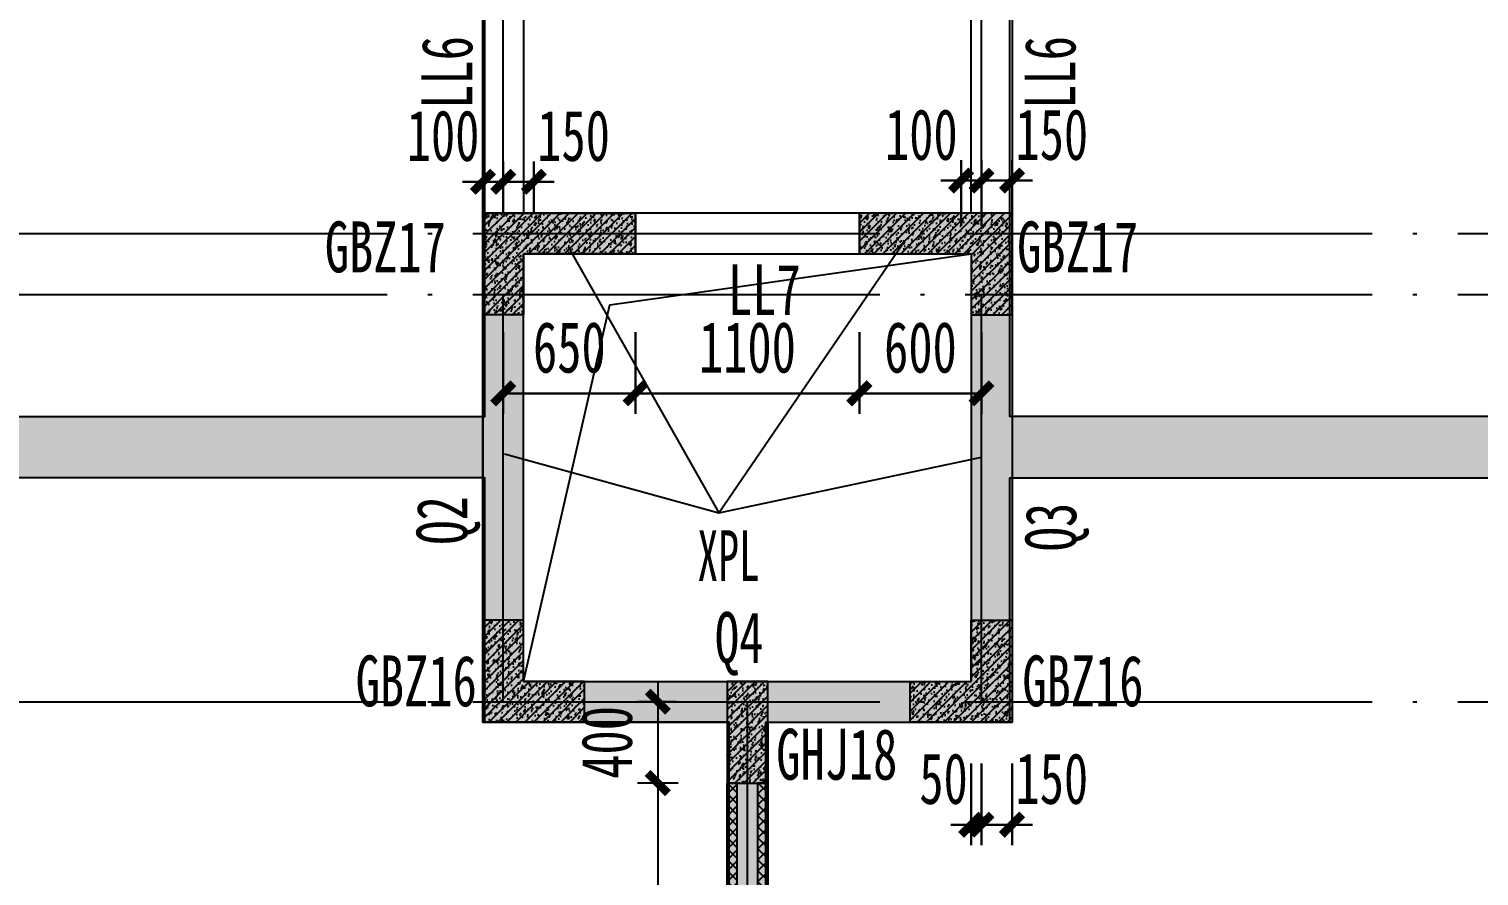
# Model space of a CAD drawing. Extents: x -3200781797 to -8106663, y 494714 to 1244925.
# Drawn here: x -8163781 to -8156656, y 770014 to 774173 of the extents above; entities that cross this region are included whole.
import ezdxf
from ezdxf.xclip import XClip

# ---------------------------------------------------------------- set-up
doc = ezdxf.new("R2010")
doc.units = 0
doc.header["$LTSCALE"] = 1000
doc.header["$MEASUREMENT"] = 0
doc.header["$XCLIPFRAME"] = 0
for name, pattern in [('120-墙体$0$CENTER2', [1.125, 0.75, -0.125, 0.125, -0.125]), ('125-核心筒-标准层$0$CONTINOUS', [0]), ('3#-轴线$0$DOTE', [2.42, 2, -0.2, 0.02, -0.2]), ('DASH', [0.35, 0.25, -0.1])]:
    doc.linetypes.add(name, pattern=pattern)
doc.layers.get('Defpoints').update_dxf_attribs({"color": 30, "linetype": 'DASH'})
for name, color, linetype in [('120-墙体$0$DUCT-排烟中心线', 5, '120-墙体$0$CENTER2'), ('120-墙体$0$DUCT-排烟管', 2, 'Continuous'), ('120-墙体$0$DUCT-送风中心线', 5, '120-墙体$0$CENTER2'), ('120-墙体$0$DUCT-送风管', 4, 'Continuous'), ('120-墙体$0$提结构条件', 7, 'Continuous'), ('120-墙体$0$暖-首层和标准层暖通套管_TZ$0$H-暖洞-剪力墙', 6, 'Continuous'), ('120-墙体$0$暖-首层和标准层暖通套管_TZ$0$H-暖洞-穿梁', 3, 'Continuous'), ('125-核心筒-标准层$0$S-SLAB-HOLE', 5, 'Continuous'), ('125-核心筒-标准层$0$S-WALL', 40, 'Continuous'), ('125-核心筒-标准层$0$S-WALL-BEAM', 120, 'Continuous'), ('125-核心筒-标准层$0$S-WALL-COLU', 252, '125-核心筒-标准层$0$CONTINOUS'), ('125-核心筒-标准层$0$S-WALL-COLU-HATC', 16, 'Continuous'), ('125-核心筒-标准层$0$S-WALL-HATC', 253, 'Continuous'), ('3#-轴线$0$A-ANNO-DOTE', 10, '3#-轴线$0$DOTE'), ('3#4#5#$0$DIM', 3, 'Continuous'), ('3#4#5#$0$S-ANNO-TEXT', 7, 'Continuous'), ('3#4#5#$0$S-PC-FQ-WYQ', 4, 'Continuous'), ('3#4#5#$0$S-PC-SLAB', 6, 'Continuous'), ('3#4#5#$0$S-WALL-HATC', 253, 'Continuous'), ('DIM', 3, 'Continuous'), ('S-PC-FQ-WYQ', 4, 'Continuous'), ('S-WALL-BEAM-TEXT', 2, 'Continuous'), ('S-WALL-COLU-TEXT', 2, 'Continuous')]:
    doc.layers.add(name, color=color, linetype=linetype)
doc.layers.add('WALL-TEXT', color=2, linetype='Continuous', lineweight=25)
doc.layers.add('设备条件', color=5, linetype='Continuous', lineweight=30)
doc.styles.add('3#4#5#$0$楷体', font='', dxfattribs={"width": 0.7})
doc.styles.add('TSSD_Dimension', font='', dxfattribs={"width": 0.7})
doc.styles.add('楷体', font='', dxfattribs={"width": 0.6})
doc.styles.add('楷体GB312', font='', dxfattribs={"width": 0.8})
doc.styles.get('3#4#5#$0$楷体').set_extended_font_data('KaiTi_GB2312')
doc.styles.get('TSSD_Dimension').set_extended_font_data('KaiTi_GB2312')
doc.styles.get('楷体').set_extended_font_data('KaiTi_GB2312')
doc.styles.get('楷体GB312').set_extended_font_data('楷体_GB2312')
doc.dimstyles.new('3#4#5#$0$TSSD_100_100', dxfattribs={"dimtxt": 250, "dimasz": 100, "dimexe": 100, "dimexo": 250, "dimgap": 100, "dimtad": 1, "dimdec": 0, "dimzin": 0, "dimdsep": 46, "dimtxsty": '3#4#5#$0$楷体', "dimblk": '3#4#5#$0$_ArchTick', "dimcen": 0, "dimdle": 100, "dimclrt": 7, "dimadec": 0, "dimazin": 0, "dimtfac": 1, "dimtdec": 0, "dimtix": 1, "dimtmove": 2, "dimatfit": 3, "dimfxl": 1, "dimtolj": 1, "dimtzin": 0, "dimarcsym": 0})
doc.dimstyles.new('TSSD_100_100$0', dxfattribs={"dimtxt": 250, "dimasz": 100, "dimexe": 100, "dimexo": 0, "dimgap": 100, "dimtad": 1, "dimdec": 0, "dimzin": 0, "dimdsep": 46, "dimtxsty": 'TSSD_Dimension', "dimblk1": 'ARCHTICK', "dimblk2": 'ARCHTICK', "dimsah": 1, "dimcen": 0, "dimclrt": 7, "dimadec": 0, "dimazin": 0, "dimtfac": 1, "dimtdec": 0, "dimtix": 1, "dimtmove": 2, "dimatfit": 3, "dimldrblk": 'ARCHTICK', "dimfxl": 300, "dimfxlon": 1, "dimtvp": 0.7, "dimtolj": 1, "dimtzin": 0, "dimarcsym": 0})

# ---------------------------------------------------------------- blocks, each defined once
blk = doc.blocks.new('ll-2f')
at = {"layer": 'S-WALL-BEAM-TEXT', "style": '楷体GB312', "width": 0.7}
for p in [(-8405875.6, 773781.6), (-8402911.7, 773781.6)]:
    blk.add_text('LL6', height=250, rotation=90, dxfattribs=at).set_placement(p)
blk.add_text('LL7', height=250, dxfattribs=at).set_placement((-8404619, 772768.4))
blk = doc.blocks.new('an-4')
at = {"layer": 'S-WALL-COLU-TEXT', "style": '楷体GB312', "width": 0.7}
for s, p in [('GBZ17', (-8464881.4, 766306.7)), ('GBZ17', (-8461479.5, 766306.7)), ('GBZ16', (-8464729.8, 764175.1)), ('GBZ16', (-8461453.8, 764175.1)), ('GHJ18', (-8462663.1, 763814.9))]:
    blk.add_text(s, height=250, dxfattribs=at).set_placement(p)
blk = doc.blocks.new('XPL-3#-F2')
at = {"layer": 'S-PC-FQ-WYQ'}
for points in [[(-8211131, 773104), (-8210390.6, 771797.6), (-8209490.4, 773114.3)], [(-8211444.2, 772086.8), (-8210390.6, 771797.6), (-8209100.4, 772070.2)]]:
    blk.add_lwpolyline(points, dxfattribs=at)
at = {"layer": 'S-WALL-BEAM-TEXT', "style": '楷体', "width": 0.6}
blk.add_text('XPL', height=250, dxfattribs=at).set_placement((-8210495.9, 771462, 0))
blk = doc.blocks.new('3-Q-2')
at = {"layer": 'WALL-TEXT', "style": '楷体GB312', "width": 0.7}
for s, rotation, p in [('Q2', 90, (-8208234.8, 771626.5)), ('Q3', 90, (-8205243.4, 771593.9)), ('Q4', 0.00019, (-8207019.1, 771045.6))]:
    blk.add_text(s, height=250, rotation=rotation, dxfattribs=at).set_placement(p)
blk = doc.blocks.new('_ArchTick')
at = {"color": 0, "linetype": 'ByBlock', "const_width": 0.4}
blk.add_lwpolyline([(-0.5, -0.5), (0.5, 0.5)], dxfattribs=at)
blk = doc.blocks.new('*D1543')
at = {"layer": 'Defpoints', "color": 0, "transparency": 16777216}
for p in [(-8403373.6, 770769.5), (-8403223.6, 770769.5), (-8403373.6, 770262.3)]:
    blk.add_point(p, dxfattribs=at)
at = {"layer": 'DIM', "color": 0, "lineweight": -2, "transparency": 16777216}
for p, q in [((-8403373.6, 770562.3), (-8403373.6, 770162.3)), ((-8403223.6, 770562.3), (-8403223.6, 770162.3)), ((-8403373.6, 770262.3), (-8403473.6, 770262.3)), ((-8403223.6, 770262.3), (-8403373.6, 770262.3)), ((-8403223.6, 770262.3), (-8403123.6, 770262.3))]:
    blk.add_line(p, q, dxfattribs=at)
at = {"layer": 'DIM', "color": 0, "lineweight": -2, "transparency": 16777216, "xscale": 100, "yscale": 100, "zscale": 100}
blk.add_blockref('_ArchTick', (-8403373.6, 770262.3), dxfattribs=at)
at = {"layer": 'DIM', "color": 0, "lineweight": -2, "transparency": 16777216, "xscale": 100, "yscale": 100, "zscale": 100, "rotation": 180}
blk.add_blockref('_ArchTick', (-8403223.6, 770262.3), dxfattribs=at)
at = {"layer": 'DIM', "color": 7, "transparency": 16777216, "insert": (-8403028, 770487.3), "char_height": 250, "attachment_point": 5, "style": 'TSSD_Dimension'}
blk.add_mtext('\\A1;150', dxfattribs=at)
blk = doc.blocks.new('*D1544')
at = {"layer": 'Defpoints', "color": 0, "transparency": 16777216}
for p in [(-8403423.6, 770769.5), (-8403373.6, 770769.5), (-8403423.6, 770262.3)]:
    blk.add_point(p, dxfattribs=at)
at = {"layer": 'DIM', "color": 0, "lineweight": -2, "transparency": 16777216}
for p, q in [((-8403423.6, 770562.3), (-8403423.6, 770162.3)), ((-8403373.6, 770562.3), (-8403373.6, 770162.3)), ((-8403423.6, 770262.3), (-8403523.6, 770262.3)), ((-8403373.6, 770262.3), (-8403423.6, 770262.3)), ((-8403373.6, 770262.3), (-8403273.6, 770262.3))]:
    blk.add_line(p, q, dxfattribs=at)
at = {"layer": 'DIM', "color": 0, "lineweight": -2, "transparency": 16777216, "xscale": 100, "yscale": 100, "zscale": 100}
blk.add_blockref('_ArchTick', (-8403423.6, 770262.3), dxfattribs=at)
at = {"layer": 'DIM', "color": 0, "lineweight": -2, "transparency": 16777216, "xscale": 100, "yscale": 100, "zscale": 100, "rotation": 180}
blk.add_blockref('_ArchTick', (-8403373.6, 770262.3), dxfattribs=at)
at = {"layer": 'DIM', "color": 7, "transparency": 16777216, "insert": (-8403560, 770487.3), "char_height": 250, "attachment_point": 5, "style": 'TSSD_Dimension'}
blk.add_mtext('\\A1;50', dxfattribs=at)
blk = doc.blocks.new('*D1497')
at = {"layer": 'Defpoints', "color": 0, "transparency": 16777216}
for p in [(-8403973.6, 773169.5), (-8403373.6, 773169.5), (-8403373.6, 772380.6)]:
    blk.add_point(p, dxfattribs=at)
at = {"layer": 'DIM', "color": 0, "lineweight": -2, "transparency": 16777216}
for p, q in [((-8403973.6, 772680.6), (-8403973.6, 772280.6)), ((-8403373.6, 772680.6), (-8403373.6, 772280.6)), ((-8403973.6, 772380.6), (-8403373.6, 772380.6))]:
    blk.add_line(p, q, dxfattribs=at)
at = {"layer": 'DIM', "color": 0, "lineweight": -2, "transparency": 16777216, "xscale": 100, "yscale": 100, "zscale": 100, "rotation": 180}
blk.add_blockref('_ArchTick', (-8403973.6, 772380.6), dxfattribs=at)
at = {"layer": 'DIM', "color": 0, "lineweight": -2, "transparency": 16777216, "xscale": 100, "yscale": 100, "zscale": 100}
blk.add_blockref('_ArchTick', (-8403373.6, 772380.6), dxfattribs=at)
at = {"layer": 'DIM', "color": 7, "transparency": 16777216, "insert": (-8403673.6, 772605.6), "char_height": 250, "attachment_point": 5, "style": 'TSSD_Dimension'}
blk.add_mtext('\\A1;600', dxfattribs=at)
blk = doc.blocks.new('*D1498')
at = {"layer": 'Defpoints', "color": 0, "transparency": 16777216}
for p in [(-8405723.6, 773169.5), (-8405073.6, 773169.5), (-8405073.6, 772380.6)]:
    blk.add_point(p, dxfattribs=at)
at = {"layer": 'DIM', "color": 0, "lineweight": -2, "transparency": 16777216}
for p, q in [((-8405723.6, 772680.6), (-8405723.6, 772280.6)), ((-8405073.6, 772680.6), (-8405073.6, 772280.6)), ((-8405723.6, 772380.6), (-8405073.6, 772380.6))]:
    blk.add_line(p, q, dxfattribs=at)
at = {"layer": 'DIM', "color": 0, "lineweight": -2, "transparency": 16777216, "xscale": 100, "yscale": 100, "zscale": 100, "rotation": 180}
blk.add_blockref('_ArchTick', (-8405723.6, 772380.6), dxfattribs=at)
at = {"layer": 'DIM', "color": 0, "lineweight": -2, "transparency": 16777216, "xscale": 100, "yscale": 100, "zscale": 100}
blk.add_blockref('_ArchTick', (-8405073.6, 772380.6), dxfattribs=at)
at = {"layer": 'DIM', "color": 7, "transparency": 16777216, "insert": (-8405398.6, 772605.6), "char_height": 250, "attachment_point": 5, "style": 'TSSD_Dimension'}
blk.add_mtext('\\A1;650', dxfattribs=at)
blk = doc.blocks.new('*D1499')
at = {"layer": 'Defpoints', "color": 0, "transparency": 16777216}
for p in [(-8405073.6, 773169.5), (-8403973.6, 773169.5), (-8403973.6, 772380.6)]:
    blk.add_point(p, dxfattribs=at)
at = {"layer": 'DIM', "color": 0, "lineweight": -2, "transparency": 16777216}
for p, q in [((-8405073.6, 772680.6), (-8405073.6, 772280.6)), ((-8403973.6, 772680.6), (-8403973.6, 772280.6)), ((-8405073.6, 772380.6), (-8403973.6, 772380.6))]:
    blk.add_line(p, q, dxfattribs=at)
at = {"layer": 'DIM', "color": 0, "lineweight": -2, "transparency": 16777216, "xscale": 100, "yscale": 100, "zscale": 100, "rotation": 180}
blk.add_blockref('_ArchTick', (-8405073.6, 772380.6), dxfattribs=at)
at = {"layer": 'DIM', "color": 0, "lineweight": -2, "transparency": 16777216, "xscale": 100, "yscale": 100, "zscale": 100}
blk.add_blockref('_ArchTick', (-8403973.6, 772380.6), dxfattribs=at)
at = {"layer": 'DIM', "color": 7, "transparency": 16777216, "insert": (-8404523.6, 772605.6), "char_height": 250, "attachment_point": 5, "style": 'TSSD_Dimension'}
blk.add_mtext('\\A1;1100', dxfattribs=at)
blk = doc.blocks.new('*D1514')
at = {"layer": 'Defpoints', "color": 0, "transparency": 16777216}
for p in [(-8405723.6, 773420), (-8405823.6, 773269.5), (-8405723.6, 773269.5)]:
    blk.add_point(p, dxfattribs=at)
at = {"layer": 'DIM', "color": 0, "lineweight": -2, "transparency": 16777216}
for p, q in [((-8405823.6, 773269.5), (-8405823.6, 773520)), ((-8405723.6, 773269.5), (-8405723.6, 773520)), ((-8405823.6, 773420), (-8405923.6, 773420)), ((-8405823.6, 773420), (-8405723.6, 773420)), ((-8405723.6, 773420), (-8405623.6, 773420))]:
    blk.add_line(p, q, dxfattribs=at)
at = {"layer": 'DIM', "color": 0, "lineweight": -2, "transparency": 16777216, "xscale": 100, "yscale": 100, "zscale": 100}
blk.add_blockref('_ArchTick', (-8405823.6, 773420), dxfattribs=at)
at = {"layer": 'DIM', "color": 0, "lineweight": -2, "transparency": 16777216, "xscale": 100, "yscale": 100, "zscale": 100, "rotation": 180}
blk.add_blockref('_ArchTick', (-8405723.6, 773420), dxfattribs=at)
at = {"layer": 'DIM', "color": 7, "transparency": 16777216, "insert": (-8406019.2, 773645), "char_height": 250, "attachment_point": 5, "style": 'TSSD_Dimension'}
blk.add_mtext('\\A1;100', dxfattribs=at)
blk = doc.blocks.new('*D1515')
at = {"layer": 'Defpoints', "color": 0, "transparency": 16777216}
for p in [(-8405573.6, 773420), (-8405723.6, 773269.5), (-8405573.6, 773269.5)]:
    blk.add_point(p, dxfattribs=at)
at = {"layer": 'DIM', "color": 0, "lineweight": -2, "transparency": 16777216}
for p, q in [((-8405723.6, 773269.5), (-8405723.6, 773520)), ((-8405573.6, 773269.5), (-8405573.6, 773520)), ((-8405723.6, 773420), (-8405823.6, 773420)), ((-8405723.6, 773420), (-8405573.6, 773420)), ((-8405573.6, 773420), (-8405473.6, 773420))]:
    blk.add_line(p, q, dxfattribs=at)
at = {"layer": 'DIM', "color": 0, "lineweight": -2, "transparency": 16777216, "xscale": 100, "yscale": 100, "zscale": 100}
blk.add_blockref('_ArchTick', (-8405723.6, 773420), dxfattribs=at)
at = {"layer": 'DIM', "color": 0, "lineweight": -2, "transparency": 16777216, "xscale": 100, "yscale": 100, "zscale": 100, "rotation": 180}
blk.add_blockref('_ArchTick', (-8405573.6, 773420), dxfattribs=at)
at = {"layer": 'DIM', "color": 7, "transparency": 16777216, "insert": (-8405378, 773645), "char_height": 250, "attachment_point": 5, "style": 'TSSD_Dimension'}
blk.add_mtext('\\A1;150', dxfattribs=at)
blk = doc.blocks.new('*D1516')
at = {"layer": 'Defpoints', "color": 0, "transparency": 16777216}
for p in [(-8403373.6, 773425.5), (-8403473.6, 773203.6), (-8403373.6, 773203.6)]:
    blk.add_point(p, dxfattribs=at)
at = {"layer": 'DIM', "color": 0, "lineweight": -2, "transparency": 16777216}
for p, q in [((-8403473.6, 773203.6), (-8403473.6, 773525.5)), ((-8403373.6, 773203.6), (-8403373.6, 773525.5)), ((-8403473.6, 773425.5), (-8403573.6, 773425.5)), ((-8403473.6, 773425.5), (-8403373.6, 773425.5)), ((-8403373.6, 773425.5), (-8403273.6, 773425.5))]:
    blk.add_line(p, q, dxfattribs=at)
at = {"layer": 'DIM', "color": 0, "lineweight": -2, "transparency": 16777216, "xscale": 100, "yscale": 100, "zscale": 100}
blk.add_blockref('_ArchTick', (-8403473.6, 773425.5), dxfattribs=at)
at = {"layer": 'DIM', "color": 0, "lineweight": -2, "transparency": 16777216, "xscale": 100, "yscale": 100, "zscale": 100, "rotation": 180}
blk.add_blockref('_ArchTick', (-8403373.6, 773425.5), dxfattribs=at)
at = {"layer": 'DIM', "color": 7, "transparency": 16777216, "insert": (-8403669.2, 773650.5), "char_height": 250, "attachment_point": 5, "style": 'TSSD_Dimension'}
blk.add_mtext('\\A1;100', dxfattribs=at)
blk = doc.blocks.new('*D1517')
at = {"layer": 'Defpoints', "color": 0, "transparency": 16777216}
for p in [(-8403223.6, 773425.5), (-8403373.6, 773203.6), (-8403223.6, 773203.8)]:
    blk.add_point(p, dxfattribs=at)
at = {"layer": 'DIM', "color": 0, "lineweight": -2, "transparency": 16777216}
for p, q in [((-8403373.6, 773203.6), (-8403373.6, 773525.5)), ((-8403223.6, 773203.8), (-8403223.6, 773525.5)), ((-8403373.6, 773425.5), (-8403473.6, 773425.5)), ((-8403373.6, 773425.5), (-8403223.6, 773425.5)), ((-8403223.6, 773425.5), (-8403123.6, 773425.5))]:
    blk.add_line(p, q, dxfattribs=at)
at = {"layer": 'DIM', "color": 0, "lineweight": -2, "transparency": 16777216, "xscale": 100, "yscale": 100, "zscale": 100}
blk.add_blockref('_ArchTick', (-8403373.6, 773425.5), dxfattribs=at)
at = {"layer": 'DIM', "color": 0, "lineweight": -2, "transparency": 16777216, "xscale": 100, "yscale": 100, "zscale": 100, "rotation": 180}
blk.add_blockref('_ArchTick', (-8403223.6, 773425.5), dxfattribs=at)
at = {"layer": 'DIM', "color": 7, "transparency": 16777216, "insert": (-8403028, 773650.5), "char_height": 250, "attachment_point": 5, "style": 'TSSD_Dimension'}
blk.add_mtext('\\A1;150', dxfattribs=at)
blk = doc.blocks.new('3#4#5#$0$B-YNQ4')
at = {"layer": '3#4#5#$0$S-PC-FQ-WYQ'}
h = blk.add_hatch(dxfattribs=at)
h.set_pattern_fill('ANSI37', color=256, scale=12, angle=90)
h.set_pattern_definition([(135, (-999357.987, 834939.82), (-26.9407684, -26.9407684), []), (225, (-999357.987, 834939.82), (26.9407684, -26.9407684), [])])
h.paths.add_polyline_path([(-137555.3, 319088.3), (-137505.3, 319088.3), (-137505.6, 322288.4), (-137555.6, 322288.4)])
h = blk.add_hatch(dxfattribs=at)
h.set_pattern_fill('ANSI37', color=256, scale=12, angle=90)
h.set_pattern_definition([(135, (-999207.987, 834939.82), (-26.9407684, -26.9407684), []), (225, (-999207.987, 834939.82), (26.9407684, -26.9407684), [])])
h.paths.add_polyline_path([(-137405.3, 319088.3), (-137355.3, 319088.3), (-137355.6, 322288.4), (-137405.6, 322288.4)])
for points in [[(-137555.3, 319088.3), (-137505.3, 319088.3), (-137505.6, 322288.4), (-137555.6, 322288.4)], [(-137555.6, 322288.4), (-137355.6, 322288.4), (-137355.3, 319088.3), (-137555.3, 319088.3)], [(-137405.3, 319088.3), (-137355.3, 319088.3), (-137355.6, 322288.4), (-137405.6, 322288.4)]]:
    blk.add_lwpolyline(points, close=True, dxfattribs=at)
blk = doc.blocks.new('3#4#5#$0$_ArchTick')
at = {"color": 0, "linetype": 'ByBlock', "const_width": 0.4}
blk.add_lwpolyline([(-0.5, -0.5), (0.5, 0.5)], dxfattribs=at)
blk = doc.blocks.new('*D3522')
at = {"layer": '3#4#5#$0$DIM', "color": 0, "lineweight": -2, "transparency": 16777216}
for p, q in [((10109.7, -7100), (10109.7, -7700)), ((10200.4, -7200), (10009.7, -7200)), ((10200.4, -7600), (10009.7, -7600))]:
    blk.add_line(p, q, dxfattribs=at)
at = {"layer": 'Defpoints', "color": 0, "transparency": 16777216}
for p in [(10450.4, -7200), (10109.7, -7600), (10450.4, -7600)]:
    blk.add_point(p, dxfattribs=at)
at = {"layer": '3#4#5#$0$DIM', "color": 0, "lineweight": -2, "transparency": 16777216, "xscale": 100, "yscale": 100, "zscale": 100}
for p, rotation in [((10109.7, -7200), 90), ((10109.7, -7600), 270)]:
    blk.add_blockref('3#4#5#$0$_ArchTick', p, dxfattribs=dict(at, rotation=rotation))
at = {"layer": '3#4#5#$0$DIM', "color": 7, "transparency": 16777216, "insert": (9859.7, -7400), "char_height": 250, "attachment_point": 5, "rotation": 90, "style": '3#4#5#$0$楷体'}
blk.add_mtext('\\A1;400', dxfattribs=at)
blk = doc.blocks.new('*D3523')
at = {"layer": '3#4#5#$0$DIM', "color": 0, "lineweight": -2, "transparency": 16777216}
for p, q in [((10109.7, -7500), (10109.7, -10900.3)), ((10210.1, -7600), (10009.7, -7600)), ((10200.4, -10800.3), (10009.7, -10800.3))]:
    blk.add_line(p, q, dxfattribs=at)
at = {"layer": 'Defpoints', "color": 0, "transparency": 16777216}
for p in [(10460.1, -7600), (10109.7, -10800.3), (10450.4, -10800.3)]:
    blk.add_point(p, dxfattribs=at)
at = {"layer": '3#4#5#$0$DIM', "color": 0, "lineweight": -2, "transparency": 16777216, "xscale": 100, "yscale": 100, "zscale": 100}
for p, rotation in [((10109.7, -7600), 90), ((10109.7, -10800.3), 270)]:
    blk.add_blockref('3#4#5#$0$_ArchTick', p, dxfattribs=dict(at, rotation=rotation))
at = {"layer": '3#4#5#$0$DIM', "color": 7, "transparency": 16777216, "insert": (9884.7, -9200.2), "char_height": 250, "attachment_point": 5, "rotation": 90, "style": '3#4#5#$0$楷体'}
blk.add_mtext('\\A1;3200', dxfattribs=at)
blk = doc.blocks.new('3#4#5#$0$ban3')
at = {"layer": '3#4#5#$0$S-WALL-HATC', "ltscale": 100}
h = blk.add_hatch(dxfattribs=at)
h.set_pattern_fill('AR-CONC', color=256, scale=25, angle=-270, style=0)
h.set_pattern_definition([(140, (-37341055835.12, -2020434459.28), (15.68803374565, 179.3150456502), [18.75, -206.25]), (85, (-37341055835.12, -2020434459.28), (-188.048033425, -34.68783340325), [15, -165]), (190.4514, (-37341055833.81, -2020434444.34), (-172.3598855152, 144.6273454285), [15.9350475, -175.285528]), (136.1842, (-37341055885.12, -2020434459.28), (41.3797535823, 266.8102621564), [28.125, -309.375]), (186.6356, (-37341055881.67, -2020434437.04), (-243.5294677251, 233.6656763872), [23.902572, -262.92825]), (81.1842, (-37341055885.12, -2020434459.28), (-243.5296502313, 233.6654862834), [22.5, -247.5]), (111, (-37341055872.62, -2020434434.28), (100.65472266633, 149.2267630296), [18.75, -206.25]), (56, (-37341055872.62, -2020434434.28), (-181.2875112617, 60.8288329804), [15, -165]), (161.4514, (-37341055864.23, -2020434421.84), (-80.6326241775, 210.0556571454), [15.9350475, -175.285528]), (127.5, (-37341055835.116, -2020434459.28), (-83.22346345783, 3.03996382932), [0, -163, 0, -167.5, 0, -165.625]), (97.5, (-37341055835.12, -2020434459.28), (-98.6029279706, 65.76738436054), [0, -95.5, 0, -159.25, 0, -63.125]), (57.5, (-37341055835.116, -2020434515.03), (5.6387179336, 133.4556090431), [0, -62.5, 0, -195, 0, -258.75]), (47.5, (-37341055835.12, -2020434540.03), (-25.02624558308, 145.7965423356), [0, -81.25, 0, -129.5, 0, -183.75])])
h.paths.add_polyline_path([(-214482, 407075), (-214482, 407375), (-220082, 407375), (-220082, 407075)])
at = {"layer": '3#4#5#$0$S-PC-SLAB'}
blk.add_lwpolyline([(-214472, 407375), (-220092, 407375), (-220092, 409775), (-214472, 409775)], close=True, dxfattribs=at)
blk.add_lwpolyline([(-214472, 407075), (-214472, 404775), (-221292, 404775), (-221292, 405875), (-220092, 405875), (-220092, 407075), (-214472, 407075)], dxfattribs=at)
at = {"layer": '3#4#5#$0$S-WALL-HATC', "ltscale": 100}
blk.add_lwpolyline([(-214482, 407075), (-214482, 407375), (-220082, 407375), (-220082, 407075)], close=True, dxfattribs=at)
blk = doc.blocks.new('3#4#5#$0$ban111')
at = {"layer": '3#4#5#$0$S-WALL-HATC', "ltscale": 100}
h = blk.add_hatch(dxfattribs=at)
h.set_pattern_fill('AR-CONC', color=256, scale=25, angle=-270, style=0)
h.set_pattern_definition([(140, (-37341047970.12, -2020434559.28), (15.68803374565, 179.3150456502), [18.75, -206.25]), (85, (-37341047970.12, -2020434559.28), (-188.048033425, -34.68783340325), [15, -165]), (190.4514, (-37341047968.81, -2020434544.34), (-172.3598855152, 144.6273454285), [15.9350475, -175.285528]), (136.1842, (-37341048020.12, -2020434559.28), (41.3797535823, 266.8102621564), [28.125, -309.375]), (186.6356, (-37341048016.67, -2020434537.05), (-243.5294677251, 233.6656763872), [23.902572, -262.92825]), (81.1842, (-37341048020.12, -2020434559.28), (-243.5296502313, 233.6654862834), [22.5, -247.5]), (111, (-37341048007.62, -2020434534.28), (100.65472266633, 149.2267630296), [18.75, -206.25]), (56, (-37341048007.62, -2020434534.28), (-181.2875112617, 60.8288329804), [15, -165]), (161.4514, (-37341047999.23, -2020434521.84), (-80.6326241775, 210.0556571454), [15.9350475, -175.285528]), (127.5, (-37341047970.12, -2020434559.28), (-83.22346345783, 3.03996382932), [0, -163, 0, -167.5, 0, -165.625]), (97.5, (-37341047970.12, -2020434559.28), (-98.6029279706, 65.76738436054), [0, -95.5, 0, -159.25, 0, -63.125]), (57.5, (-37341047970.12, -2020434615.03), (5.6387179336, 133.4556090431), [0, -62.5, 0, -195, 0, -258.75]), (47.5, (-37341047970.12, -2020434640.03), (-25.02624558308, 145.7965423356), [0, -81.25, 0, -129.5, 0, -183.75])])
h.paths.add_polyline_path([(-228282, 407075), (-228282, 407375), (-222682, 407375), (-222682, 407075)])
at = {"layer": '3#4#5#$0$S-PC-SLAB'}
blk.add_lwpolyline([(-228292, 407375), (-222672, 407375), (-222672, 409775), (-228292, 409775)], close=True, dxfattribs=at)
blk.add_lwpolyline([(-228292, 407075), (-228292, 404775), (-221472, 404775), (-221472, 405875), (-222672, 405875), (-222672, 407075), (-228292, 407075)], dxfattribs=at)
at = {"layer": '3#4#5#$0$S-WALL-HATC', "ltscale": 100}
blk.add_lwpolyline([(-228282, 407075), (-228282, 407375), (-222682, 407375), (-222682, 407075)], close=True, dxfattribs=at)
blk = doc.blocks.new('3#4#5#$0$5#')
at = {"layer": '3#4#5#$0$S-ANNO-TEXT'}
for name, p in [('3#4#5#$0$ban111', (378828.8, -247399.9)), ('3#4#5#$0$ban3', (378828.8, -247400))]:
    blk.add_blockref(name, p, dxfattribs=at)
blk = doc.blocks.new('120-墙体$0$retert')
at = {"layer": '120-墙体$0$暖-首层和标准层暖通套管_TZ$0$H-暖洞-剪力墙'}
for p, q in [((55012.6, 61028.7), (54812.7, 61187.7)), ((54812.7, 61028.7), (55012.6, 61187.7))]:
    blk.add_line(p, q, dxfattribs=at)
blk.add_lwpolyline([(55012.6, 61028.7), (55012.6, 61187.7), (54812.7, 61187.7), (54812.7, 61028.7)], close=True, dxfattribs=at)
blk = doc.blocks.new('120-墙体$0$ewrewr')
at = {"layer": '120-墙体$0$暖-首层和标准层暖通套管_TZ$0$H-暖洞-穿梁', "color": 2}
for p, q in [((54898, 62306.1), (54818, 62106.1)), ((54898, 62106.1), (54818, 62306.1))]:
    blk.add_line(p, q, dxfattribs=at)
blk.add_lwpolyline([(54898, 62306.1), (54818, 62306.1), (54818, 62106.1), (54898, 62106.1)], close=True, dxfattribs=at)
blk = doc.blocks.new('120-墙体$0$tretyyt')
at = {"layer": '120-墙体$0$暖-首层和标准层暖通套管_TZ$0$H-暖洞-穿梁', "color": 5}
for p, q in [((52498, 59304.6), (52298, 59384.6)), ((52298, 59304.6), (52498, 59384.6))]:
    blk.add_line(p, q, dxfattribs=at)
blk.add_lwpolyline([(52498, 59304.6), (52498, 59384.6), (52298, 59384.6), (52298, 59304.6)], close=True, dxfattribs=at)
blk = doc.blocks.new('120-墙体$0$rtret')
at = {"layer": '120-墙体$0$暖-首层和标准层暖通套管_TZ$0$H-暖洞-穿梁', "color": 3}
for p, q in [((53777.5, 61921.5), (53618.5, 61721.5)), ((53777.5, 61721.5), (53618.5, 61921.5))]:
    blk.add_line(p, q, dxfattribs=at)
blk.add_lwpolyline([(53777.5, 61921.5), (53618.5, 61921.5), (53618.5, 61721.5), (53777.5, 61721.5)], close=True, dxfattribs=at)
blk = doc.blocks.new('120-墙体$0$A$Ca94620f4')
at = {"layer": '120-墙体$0$DUCT-排烟中心线'}
for p, q in [((-6299.8, -2950.7), (-6299.8, -3249.3)), ((-4600, -2950.7), (-4600, -3249.3)), ((-4400, -2950.7), (-4400, -3249.3)), ((-547.7, -2950.7), (-547.7, -3249.3)), ((-2257.9, -4100), (-2556.6, -4100)), ((-2257.9, -4300), (-2556.6, -4300))]:
    blk.add_line(p, q, dxfattribs=at)
at = {"layer": '120-墙体$0$DUCT-排烟管'}
for p, q in [((-6332.3, -2950.7), (-6332.3, -3249.3)), ((-6267.3, -2950.7), (-6332.3, -2950.7)), ((-6267.3, -3249.3), (-6267.3, -2950.7)), ((-4632.5, -2950.7), (-4632.5, -3249.3)), ((-4567.5, -2950.7), (-4632.5, -2950.7)), ((-4567.5, -3249.3), (-4567.5, -2950.7)), ((-4432.5, -2950.7), (-4432.5, -3249.3)), ((-4367.5, -2950.7), (-4432.5, -2950.7)), ((-4367.5, -3249.3), (-4367.5, -2950.7)), ((-580.2, -2950.7), (-580.2, -3249.3)), ((-515.2, -2950.7), (-580.2, -2950.7)), ((-515.2, -3249.3), (-515.2, -2950.7)), ((-6332.3, -3249.3), (-6267.3, -3249.3)), ((-4632.5, -3249.3), (-4567.5, -3249.3)), ((-4432.5, -3249.3), (-4367.5, -3249.3)), ((-580.2, -3249.3), (-515.2, -3249.3)), ((-2257.9, -4067.5), (-2556.6, -4067.5)), ((-2556.6, -4067.5), (-2556.6, -4132.5)), ((-2257.9, -4132.5), (-2257.9, -4067.5)), ((-2556.6, -4132.5), (-2257.9, -4132.5)), ((-2257.9, -4267.5), (-2556.6, -4267.5)), ((-2556.6, -4267.5), (-2556.6, -4332.5)), ((-2257.9, -4332.5), (-2257.9, -4267.5)), ((-2556.6, -4332.5), (-2257.9, -4332.5))]:
    blk.add_line(p, q, dxfattribs=at)
at = {"layer": '120-墙体$0$DUCT-送风中心线'}
for p, q in [((-6549.8, -2963.7), (-6549.8, -3231)), ((-947.7, -2963.7), (-947.7, -3231)), ((-747.7, -2963.7), (-747.7, -3231))]:
    blk.add_line(p, q, dxfattribs=at)
at = {"layer": '120-墙体$0$DUCT-送风管'}
for p, q in [((-6589.8, -2963.7), (-6589.8, -3231)), ((-6509.8, -2963.7), (-6589.8, -2963.7)), ((-6509.8, -3231), (-6509.8, -2963.7)), ((-787.7, -2963.7), (-787.7, -3231)), ((-707.7, -2963.7), (-787.7, -2963.7)), ((-707.7, -3231), (-707.7, -2963.7)), ((-6589.8, -3231), (-6509.8, -3231)), ((-787.7, -3231), (-707.7, -3231))]:
    blk.add_line(p, q, dxfattribs=at)
at = {"layer": '120-墙体$0$提结构条件', "color": 3}
for p, q in [((-987.7, -3231), (-987.7, -2963.7)), ((-987.7, -2963.7), (-907.7, -2963.7)), ((-907.7, -2963.7), (-907.7, -3231)), ((-907.7, -3231), (-987.7, -3231))]:
    blk.add_line(p, q, dxfattribs=at)
at = {"layer": '120-墙体$0$暖-首层和标准层暖通套管_TZ$0$H-暖洞-穿梁', "color": 6}
for p, q in [((-3823.8, -3000), (-3473.8, -3200)), ((-3823.8, -3200), (-3473.8, -3000))]:
    blk.add_line(p, q, dxfattribs=at)
blk.add_lwpolyline([(-3823.8, -3000), (-3473.8, -3000), (-3473.8, -3200), (-3823.8, -3200)], close=True, dxfattribs=at)
at = {"layer": '120-墙体$0$提结构条件', "rotation": 90}
for name, p in [('120-墙体$0$tretyyt', (51869.6, -52298)), ('120-墙体$0$retert', (57308.2, -54812.7))]:
    blk.add_blockref(name, p, dxfattribs=at)
at = {"layer": '120-墙体$0$提结构条件', "xscale": -1}
blk.add_blockref('120-墙体$0$rtret', (47548, -61721.5), dxfattribs=at)
at = {"layer": '120-墙体$0$提结构条件'}
blk.add_blockref('120-墙体$0$ewrewr', (-57933, -62106.1), dxfattribs=at)
blk = doc.blocks.new('120-墙体')
blk.add_blockref('120-墙体$0$A$Ca94620f4', (-250, -100))
blk = doc.blocks.new('125-核心筒-标准层')
at = {"layer": '125-核心筒-标准层$0$S-WALL-COLU-HATC'}
h = blk.add_hatch(dxfattribs=at)
h.set_pattern_fill('AR-CONC', color=256, scale=10)
h.set_pattern_definition([(50, (14437.05, -238295.61), (71.726018, -6.275213), [7.5, -82.5]), (355, (14437.05, -238295.61), (-13.875133, 75.219213), [6, -66]), (100.4514, (14443.03, -238296.135), (57.850938, 68.943954), [6.37402, -70.114211]), (46.1842, (14437.05, -238275.61), (106.724105, -16.5519), [11.25, -123.75]), (96.6356, (14445.95, -238276.99), (93.46627, 97.411787), [9.56103, -105.1713]), (351.1842, (14437.05, -238275.61), (93.466195, 97.41186), [9, -99]), (21, (14447.05, -238280.61), (59.690705, -40.261889), [7.5, -82.5]), (326, (14447.05, -238280.61), (24.331533, 72.515005), [6, -66]), (71.4514, (14452.03, -238283.97), (84.022263, 32.25305), [6.37402, -70.114211]), (37.5, (14437.052, -238295.612), (1.2159855, 33.2893854), [0, -65.2, 0, -67, 0, -66.25]), (7.5, (14437.052, -238295.612), (26.306954, 39.441171), [0, -38.2, 0, -63.7, 0, -25.25]), (327.5, (14414.752, -238295.612), (53.3822436, -2.2554872), [0, -25, 0, -78, 0, -103.5]), (317.5, (14404.752, -238295.612), (58.318617, 10.010498), [0, -32.5, 0, -51.8, 0, -73.5])])
h.paths.add_polyline_path([(-1100, 2200), (-1100, 1900), (-1300, 1900), (-1300, 2400), (-550, 2400), (-550, 2200)])
h = blk.add_hatch(dxfattribs=at)
h.set_pattern_fill('ANSI31', color=256, scale=250, style=0)
h.set_pattern_definition([(45, (14437.052, -238295.612), (-22.097087, 22.097087), [])])
h.paths.add_polyline_path([(-1100, 2200), (-1100, 1900), (-1300, 1900), (-1300, 2400), (-550, 2400), (-550, 2200)])
h = blk.add_hatch(dxfattribs=at)
h.set_pattern_fill('AR-CONC', color=256, scale=10)
h.set_pattern_definition([(50, (18639.61, -238707.81), (71.726018, -6.275213), [7.5, -82.5]), (355, (18639.61, -238707.81), (-13.875133, 75.219213), [6, -66]), (100.4514, (18645.59, -238708.334), (57.850938, 68.943954), [6.37402, -70.114211]), (46.1842, (18639.61, -238687.81), (106.724105, -16.5519), [11.25, -123.75]), (96.6356, (18648.5, -238689.19), (93.46627, 97.411787), [9.56103, -105.1713]), (351.1842, (18639.61, -238687.81), (93.466195, 97.41186), [9, -99]), (21, (18649.61, -238692.81), (59.690705, -40.261889), [7.5, -82.5]), (326, (18649.61, -238692.81), (24.331533, 72.515005), [6, -66]), (71.4514, (18654.586, -238696.166), (84.022263, 32.25305), [6.37402, -70.114211]), (37.5, (18639.611, -238707.81), (1.2159855, 33.2893854), [0, -65.2, 0, -67, 0, -66.25]), (7.5, (18639.61, -238707.81), (26.306954, 39.441171), [0, -38.2, 0, -63.7, 0, -25.25]), (327.5, (18617.311, -238707.81), (53.3822436, -2.2554872), [0, -25, 0, -78, 0, -103.5]), (317.5, (18607.31, -238707.81), (58.318617, 10.010498), [0, -32.5, 0, -51.8, 0, -73.5])])
h.paths.add_polyline_path([(1100, 2200), (1100, 1900), (1300, 1900), (1300, 2400), (550, 2400), (550, 2200)])
h = blk.add_hatch(dxfattribs=at)
h.set_pattern_fill('ANSI31', color=256, scale=250, style=0)
h.set_pattern_definition([(45, (18639.61, -238707.81), (-22.097087, 22.097087), [])])
h.paths.add_polyline_path([(1100, 2200), (1100, 1900), (1300, 1900), (1300, 2400), (550, 2400), (550, 2200)])
h = blk.add_hatch(dxfattribs=at)
h.set_pattern_fill('AR-CONC', color=256, scale=10)
h.set_pattern_definition([(50, (14437.05, -242036.99), (71.726018, -6.275213), [7.5, -82.5]), (355, (14437.05, -242036.99), (-13.875133, 75.219213), [6, -66]), (100.4514, (14443.03, -242037.51), (57.850938, 68.943954), [6.37402, -70.114211]), (46.1842, (14437.05, -242016.99), (106.724105, -16.5519), [11.25, -123.75]), (96.6356, (14445.95, -242018.37), (93.46627, 97.411787), [9.56103, -105.1713]), (351.1842, (14437.05, -242016.99), (93.466195, 97.41186), [9, -99]), (21, (14447.05, -242021.99), (59.690705, -40.261889), [7.5, -82.5]), (326, (14447.05, -242021.99), (24.331533, 72.515005), [6, -66]), (71.4514, (14452.03, -242025.345), (84.022263, 32.25305), [6.37402, -70.114211]), (37.5, (14437.052, -242036.99), (1.2159855, 33.2893854), [0, -65.2, 0, -67, 0, -66.25]), (7.5, (14437.052, -242036.99), (26.306954, 39.441171), [0, -38.2, 0, -63.7, 0, -25.25]), (327.5, (14414.752, -242036.99), (53.3822436, -2.2554872), [0, -25, 0, -78, 0, -103.5]), (317.5, (14404.752, -242036.99), (58.318617, 10.010498), [0, -32.5, 0, -51.8, 0, -73.5])])
h.paths.add_polyline_path([(-1100, 100), (-1100, 400), (-1300, 400), (-1300, -100), (-800, -100), (-800, 100)])
h = blk.add_hatch(dxfattribs=at)
h.set_pattern_fill('ANSI31', color=256, scale=250, style=0)
h.set_pattern_definition([(45, (14437.052, -242036.99), (-22.097087, 22.097087), [])])
h.paths.add_polyline_path([(-1100, 100), (-1100, 400), (-1300, 400), (-1300, -100), (-800, -100), (-800, 100)])
h = blk.add_hatch(dxfattribs=at)
h.set_pattern_fill('AR-CONC', color=256, scale=10)
h.set_pattern_definition([(50, (18639.61, -241662.724), (71.726018, -6.275213), [7.5, -82.5]), (355, (18639.61, -241662.72), (-13.875133, 75.219213), [6, -66]), (100.4514, (18645.59, -241663.246), (57.850938, 68.943954), [6.37402, -70.114211]), (46.1842, (18639.61, -241642.72), (106.724105, -16.5519), [11.25, -123.75]), (96.6356, (18648.5, -241644.1), (93.46627, 97.411787), [9.56103, -105.1713]), (351.1842, (18639.61, -241642.72), (93.466195, 97.41186), [9, -99]), (21, (18649.61, -241647.724), (59.690705, -40.261889), [7.5, -82.5]), (326, (18649.61, -241647.72), (24.331533, 72.515005), [6, -66]), (71.4514, (18654.586, -241651.08), (84.022263, 32.25305), [6.37402, -70.114211]), (37.5, (18639.611, -241662.724), (1.2159855, 33.2893854), [0, -65.2, 0, -67, 0, -66.25]), (7.5, (18639.61, -241662.724), (26.306954, 39.441171), [0, -38.2, 0, -63.7, 0, -25.25]), (327.5, (18617.311, -241662.724), (53.3822436, -2.2554872), [0, -25, 0, -78, 0, -103.5]), (317.5, (18607.31, -241662.724), (58.318617, 10.010498), [0, -32.5, 0, -51.8, 0, -73.5])])
h.paths.add_polyline_path([(1100, 100), (1100, 400), (1300, 400), (1300, -100), (800, -100), (800, 100)])
h = blk.add_hatch(dxfattribs=at)
h.set_pattern_fill('ANSI31', color=256, scale=250, style=0)
h.set_pattern_definition([(45, (18639.61, -241662.724), (-22.097087, 22.097087), [])])
h.paths.add_polyline_path([(1100, 100), (1100, 400), (1300, 400), (1300, -100), (800, -100), (800, 100)])
h = blk.add_hatch(dxfattribs=at)
h.set_pattern_fill('AR-CONC', color=256, scale=10)
h.set_pattern_definition([(50, (12337.076, -237557.834), (71.726018, -6.275213), [7.5, -82.5]), (355, (12337.076, -237557.83), (-13.875133, 75.219213), [6, -66]), (100.4514, (12343.05, -237558.36), (57.850938, 68.943954), [6.37402, -70.114211]), (46.1842, (12337.08, -237537.83), (106.724105, -16.5519), [11.25, -123.75]), (96.6356, (12345.97, -237539.21), (93.46627, 97.411787), [9.56103, -105.1713]), (351.1842, (12337.08, -237537.83), (93.466195, 97.41186), [9, -99]), (21, (12347.076, -237542.834), (59.690705, -40.261889), [7.5, -82.5]), (326, (12347.076, -237542.83), (24.331533, 72.515005), [6, -66]), (71.4514, (12352.05, -237546.19), (84.022263, 32.25305), [6.37402, -70.114211]), (37.5, (12337.076, -237557.834), (1.2159855, 33.2893854), [0, -65.2, 0, -67, 0, -66.25]), (7.5, (12337.076, -237557.834), (26.306954, 39.441171), [0, -38.2, 0, -63.7, 0, -25.25]), (327.5, (12314.776, -237557.834), (53.3822436, -2.2554872), [0, -25, 0, -78, 0, -103.5]), (317.5, (12304.776, -237557.834), (58.318617, 10.010498), [0, -32.5, 0, -51.8, 0, -73.5])])
h.paths.add_polyline_path([(100, 100), (-100, 100), (-100, -400), (100, -400)])
h = blk.add_hatch(dxfattribs=at)
h.set_pattern_fill('ANSI31', color=256, scale=250, style=0)
h.set_pattern_definition([(45, (12337.076, -237557.834), (-22.097087, 22.097087), [])])
h.paths.add_polyline_path([(100, 100), (-100, 100), (-100, -400), (100, -400)])
at = {"layer": '125-核心筒-标准层$0$S-WALL-HATC'}
for points in [[(1300, 2400), (550, 2400), (550, 2200), (1100, 2200), (1100, 100), (0, 100), (-1100, 100), (-1100, 2200), (-550, 2200), (-550, 2400), (-1300, 2400), (-1300, -100), (-100, -100), (-100, -400), (100, -400), (100, -100), (1300, -100)], [(0, -400), (-100, -400), (-100, -4100), (0, -4100), (100, -4100), (100, -400)]]:
    blk.add_hatch(color=256, dxfattribs=at).paths.add_polyline_path(points)
at = {"layer": '125-核心筒-标准层$0$S-SLAB-HOLE'}
blk.add_lwpolyline([(-1100, 100), (-675.8, 1950), (1100, 2200)], dxfattribs=at)
at = {"layer": '125-核心筒-标准层$0$S-WALL'}
for p, q in [((-1300, -100), (-1300, 2400)), ((-550, 2400), (-1300, 2400)), ((-550, 2200), (-550, 2400)), ((1300, 2400), (550, 2400)), ((550, 2400), (550, 2200)), ((1300, 2400), (1300, -100)), ((-1100, 100), (-1100, 2200)), ((-1100, 2200), (-550, 2200)), ((550, 2200), (1100, 2200)), ((1100, 2200), (1100, 100)), ((-1100, 100), (0, 100)), ((0, 100), (1100, 100)), ((-1300, -100), (-100, -100)), ((-100, -100), (-100, -400)), ((100, -100), (100, -400)), ((100, -100), (1300, -100)), ((-100, -400), (-100, -4100)), ((100, -400), (100, -4100))]:
    blk.add_line(p, q, dxfattribs=at)
blk.add_lwpolyline([(-100, -400), (100, -400)], dxfattribs=at)
at = {"layer": '125-核心筒-标准层$0$S-WALL-BEAM'}
for points in [[(-1300, 3800), (-1100, 3800), (-1100, 2400), (-1300, 2400)], [(1100, 3800), (1300, 3800), (1300, 2400), (1100, 2400)], [(-550, 2200), (550, 2200), (550, 2400), (-550, 2400)]]:
    blk.add_lwpolyline(points, close=True, dxfattribs=at)
at = {"layer": '125-核心筒-标准层$0$S-WALL-COLU', "linetype": 'ByBlock'}
for points in [[(-1100, 2200), (-1100, 1900), (-1300, 1900), (-1300, 2400), (-550, 2400), (-550, 2200), (-1100, 2200)], [(1100, 2200), (1100, 1900), (1300, 1900), (1300, 2400), (550, 2400), (550, 2200), (1100, 2200)], [(-1100, 100), (-1100, 400), (-1300, 400), (-1300, -100), (-800, -100), (-800, 100), (-1100, 100)], [(1100, 100), (1100, 400), (1300, 400), (1300, -100), (800, -100), (800, 100), (1100, 100)]]:
    blk.add_lwpolyline(points, dxfattribs=at)
at = {"layer": '125-核心筒-标准层$0$S-WALL-COLU', "lineweight": -2}
blk.add_lwpolyline([(100, 100), (-100, 100), (-100, -400), (100, -400)], close=True, dxfattribs=at)
blk = doc.blocks.new('3#-轴线')
at = {"layer": '3#-轴线$0$A-ANNO-DOTE'}
for points in [[(9250, -7100), (9250, 5500)], [(11600, -7100), (11600, 5500)], [(-3000, -4800), (44800, -4800)], [(-3000, -5100), (44800, -5100)], [(-3000, -7100), (44800, -7100)], [(10450, -16100), (10450, -7100)]]:
    blk.add_lwpolyline(points, dxfattribs=at)
blk = doc.blocks.new('bim-f2-4')
at = {"layer": 'DIM'}
for base, p1, p2, picture, middle in [((-8405723.6, 773420), (-8405823.6, 773269.5), (-8405723.6, 773269.5), '*D1514', (-8406019.2, 773645)), ((-8405573.6, 773420), (-8405723.6, 773269.5), (-8405573.6, 773269.5), '*D1515', (-8405378, 773645)), ((-8403373.6, 773425.5), (-8403473.6, 773203.6), (-8403373.6, 773203.6), '*D1516', (-8403669.2, 773650.5)), ((-8403223.6, 773425.5), (-8403373.6, 773203.6), (-8403223.6, 773203.8), '*D1517', (-8403028, 773650.5)), ((-8403423.6, 770262.3), (-8403373.6, 770769.5), (-8403423.6, 770769.5), '*D1544', (-8403560, 770487.3)), ((-8403373.6, 770262.3), (-8403223.6, 770769.5), (-8403373.6, 770769.5), '*D1543', (-8403028, 770487.3))]:
    dim = blk.add_linear_dim(base=base, p1=p1, p2=p2, dimstyle='TSSD_100_100$0', dxfattribs=at)
    dim.commit()
    dim.dimension.update_dxf_attribs({"geometry": picture, "text_midpoint": middle, "dimtype": 128})
for base, p1, p2, picture, middle in [((-8405073.6, 772380.6), (-8405723.6, 773169.5), (-8405073.6, 773169.5), '*D1498', (-8405398.6, 772605.6)), ((-8403973.6, 772380.6), (-8405073.6, 773169.5), (-8403973.6, 773169.5), '*D1499', (-8404523.6, 772605.6)), ((-8403373.6, 772380.6), (-8403973.6, 773169.5), (-8403373.6, 773169.5), '*D1497', (-8403673.6, 772605.6))]:
    dim = blk.add_linear_dim(base=base, p1=p1, p2=p2, dimstyle='TSSD_100_100$0', dxfattribs=at)
    dim.commit()
    dim.dimension.update_dxf_attribs({"geometry": picture, "text_midpoint": middle})
blk = doc.blocks.new('3#4#5#$0$A$C53EF3948')
at = {"layer": '3#4#5#$0$S-PC-FQ-WYQ'}
blk.add_blockref('3#4#5#$0$B-YNQ4', (148005.6, -329888.4), dxfattribs=at)
at = {"layer": '3#4#5#$0$DIM'}
dim = blk.add_linear_dim(base=(10109.7, -7600), p1=(10450.4, -7200), p2=(10450.4, -7600), angle=90, dimstyle='3#4#5#$0$TSSD_100_100', dxfattribs=at)
dim.commit()
dim.dimension.update_dxf_attribs({"geometry": '*D3522', "text_midpoint": (9859.7, -7400), "dimtype": 128})
dim = blk.add_linear_dim(base=(10109.7, -10800.3), p1=(10460.1, -7600), p2=(10450.4, -10800.3), angle=90, dimstyle='3#4#5#$0$TSSD_100_100', dxfattribs=at)
dim.commit()
dim.dimension.update_dxf_attribs({"geometry": '*D3523', "text_midpoint": (9884.7, -9200.2)})

msp = doc.modelspace()

# ---------------------------------------------------------------- block references
for name, p in [('3#-轴线', (-8170700.4, 777969.5)), ('125-核心筒-标准层', (-8160250.4, 770869.5)), ('120-墙体', (-8150600.4, 777969.5))]:
    msp.add_blockref(name, p)
at = {"layer": '3#4#5#$0$S-ANNO-TEXT'}
msp.add_blockref('3#4#5#$0$A$C53EF3948', (-8170800.4, 778069.7), dxfattribs=at)
at = {"layer": '3#4#5#$0$S-PC-SLAB'}
msp.add_blockref('3#4#5#$0$5#', (-8317697.2, 612294.7), dxfattribs=at)
at = {"layer": 'S-PC-FQ-WYQ'}
ref = msp.add_blockref('ll-2f', (244273.2, 0), dxfattribs=at)
XClip(ref).set_block_clipping_path([(-8415933.8872938436, 765376.3514517639), (-8394073.5909379814, 780637.580320687)])
ref = msp.add_blockref('an-4', (302554.2, 6671.7), dxfattribs=at)
XClip(ref).set_block_clipping_path([(-8474406.5640215911, 759411.6824837117), (-8451908.4021570701, 772237.1964943474)])
for name, p in [('3-Q-2', (46608.7, 14.4)), ('XPL-3#-F2', (50000, 0))]:
    msp.add_blockref(name, p, dxfattribs=at)
at = {"layer": '设备条件'}
ref = msp.add_blockref('bim-f2-4', (244273.2, 3.3), dxfattribs=at)
XClip(ref).set_block_clipping_path([(-8416487.8771073539, 764893.4664452482), (-8391229.9162956793, 780121.0131335069)])

doc.saveas('drawing.dxf')
